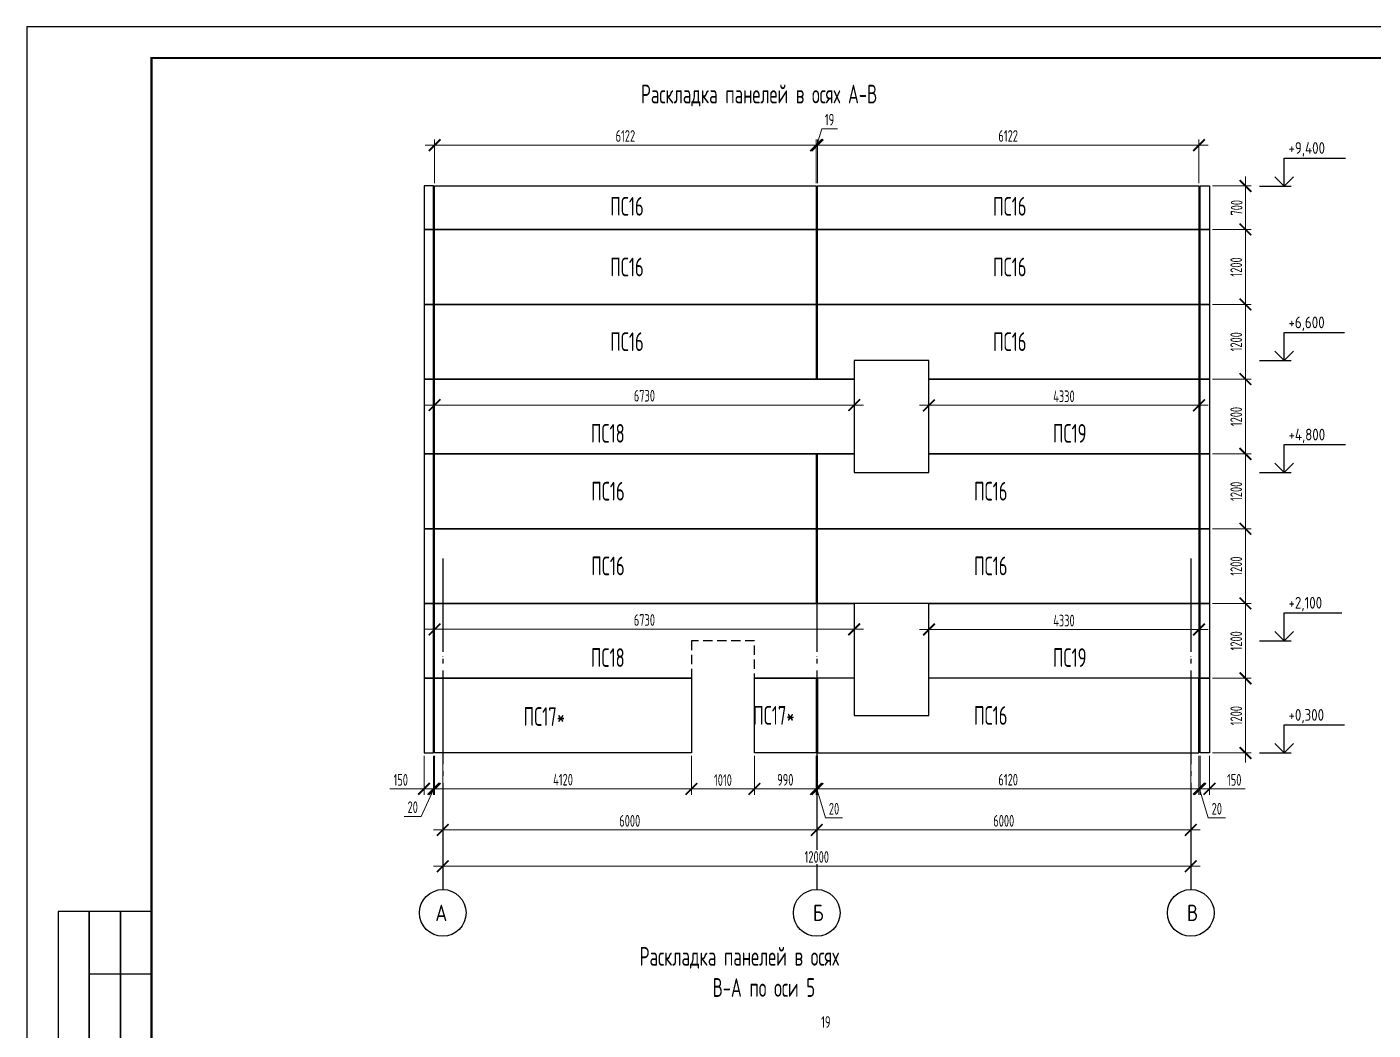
# Model space of a CAD drawing. Header units: millimetres. Extents: x 148937 to 2048786, y 870 to 351006.
# Drawn here: x 712485 to 734084, y 239839 to 255941 of the extents above; entities that cross this region are included whole.
import ezdxf
from ezdxf.enums import TextEntityAlignment as Align

# ---------------------------------------------------------------- set-up
doc = ezdxf.new("R2010")
doc.units = ezdxf.units.MM
doc.linetypes.add('_ШТР__2__1_', pattern=[3, 2, -1])
doc.linetypes.add('ГОСТ 2.303 5', pattern=[24, 20, -1.5, 1, -1.5])
doc.layers.add('PDF _Геометрия', color=7, linetype='Continuous')
doc.layers.add('PDF _Сплошная заливка', color=7, linetype='Continuous', true_color=0x007eff)
for name, color, linetype, lineweight in [('Оси', 72, 'Continuous', 9), ('Размер', 72, 'Continuous', 0), ('Текстовые примечания', 52, 'Continuous', 25)]:
    doc.layers.add(name, color=color, linetype=linetype, lineweight=lineweight)
doc.styles.add('_PP_Text Style', font='cs_gost2304.shx', dxfattribs={"width": 0.8})
doc.styles.add('М2.5', font='isocpeui.ttf', dxfattribs={"height": 2.5})
doc.styles.add('М3', font='isocpeui.ttf', dxfattribs={"height": 3})

# ---------------------------------------------------------------- blocks, each defined once
blk = doc.blocks.new('_ArchTick')
at = {"color": 0, "linetype": 'ByBlock', "const_width": 0.15}
blk.add_lwpolyline([(-0.5, -0.5), (0.5, 0.5)], dxfattribs=at)
blk = doc.blocks.new('*U433')
for points in [[(0, 0), (420, 0), (420, 297), (0, 297)], [(5, 90), (10, 90), (10, 155), (5, 155)], [(10, 90), (15, 90), (15, 155), (10, 155)], [(15, 90), (20, 90), (20, 155), (15, 155)]]:
    blk.add_lwpolyline(points, close=True)
at = {"const_width": 0.35}
blk.add_lwpolyline([(20, 5), (415, 5), (415, 292), (20, 292)], close=True, dxfattribs=at)
blk.add_lwpolyline([(10, 145), (20, 145)])
at = {"style": 'М2.5'}
for tag, height, p in [('ГРАФА_ЗАКАЗЧИК', 2.5, (300.05, 55)), ('ГРАФА_10Ф3-1', 2.5, (231, 32.5)), ('ГРАФА_13Ф3-1', 2.5, (286, 32.5)), ('ГРАФА_10Ф3-2', 2.5, (231, 27.5)), ('ГРАФА_13Ф3-2', 2.5, (286, 27.5)), ('ГРАФА_10Ф3-3', 2.5, (231, 22.5)), ('ГРАФА_13Ф3-3', 2.5, (286, 22.5)), ('ГРАФА_10Ф3-4', 2.5, (231, 17.5)), ('ГРАФА_13Ф3-4', 2.5, (286, 17.5)), ('ГРАФА_10Ф3-5', 2.5, (231, 12.5)), ('ГРАФА_13Ф3-5', 2.5, (286, 12.5)), ('ГРАФА_10Ф3-6', 2.5, (231, 7.5)), ('ГРАФА_13Ф3-6', 2.5, (286, 7.5)), ('СВОЙСТВА_2', 3, (375.57, 2.5)), ('ФОРМАТ', 3, (353.51, 2.5))]:
    blk.add_attdef(tag, text='', height=height, dxfattribs=at).set_placement(p, align=Align.MIDDLE_LEFT)
at = {"style": 'М3'}
for tag, p in [('ГРАФА_1Ф3', (355, 55)), ('ГРАФА_6Ф3', (372.5, 25)), ('ГРАФА_7Ф3', (388.5, 25)), ('ГРАФА_8Ф3', (406, 25))]:
    blk.add_attdef(tag, text='', height=3, dxfattribs=at).set_placement(p, align=Align.MIDDLE_CENTER)
at = {"lineweight": 30, "flags": 104}
for tag, height, p in [('ГРАФА_2Ф3', 2.4, (355, 42.5)), ('ГРАФА_3Ф3', 2.5, (330, 27.5)), ('ГРАФА_4Ф3', 2.5, (330, 12.5))]:
    blk.add_attdef(tag, text='', height=height, dxfattribs=at).set_placement(p, align=Align.MIDDLE_CENTER)

msp = doc.modelspace()

# ---------------------------------------------------------------- linework, layer by layer
at = {"layer": 'PDF _Геометрия', "color": 7, "lineweight": 30}
for p, q in [((718856.39027, 253387.48565), (718856.39027, 252689.06166)), ((719006.82005, 253387.48565), (718856.39027, 253387.48565)), ((719006.82005, 252689.06166), (719006.82005, 253387.48565)), ((719026.16288, 252689.06166), (719026.16288, 253387.48565)), ((719026.16288, 253387.48565), (725148.65507, 253387.48565)), ((725148.65507, 253387.48565), (725148.65507, 252689.06166)), ((725167.99527, 252689.06166), (725167.99527, 253387.48565)), ((725167.99527, 253387.48565), (731290.48747, 253387.48565)), ((731290.48747, 253387.48565), (731290.48747, 252689.06166)), ((731309.82809, 252689.06166), (731309.82809, 253387.48565)), ((731309.82809, 253387.48565), (731460.25787, 253387.48565)), ((731460.25787, 253387.48565), (731460.25787, 252689.06166)), ((718856.39027, 252689.06166), (719006.82005, 252689.06166)), ((718856.39027, 252689.0603), (718856.39027, 251487.77101)), ((719006.82005, 252689.0603), (718856.39027, 252689.0603)), ((719006.82005, 251487.77101), (719006.82005, 252689.0603)), ((725148.65507, 252689.06166), (719026.16288, 252689.06166)), ((719026.16288, 251487.77101), (719026.16288, 252689.0603)), ((719026.16288, 252689.0603), (725148.65507, 252689.0603)), ((725148.65507, 252689.0603), (725148.65507, 251487.77101)), ((731290.48747, 252689.06166), (725167.99527, 252689.06166)), ((725167.99527, 251487.77101), (725167.99527, 252689.0603)), ((725167.99527, 252689.0603), (731290.48747, 252689.0603)), ((731290.48747, 252689.0603), (731290.48747, 251487.77101)), ((731460.25787, 252689.06166), (731309.82809, 252689.06166)), ((731309.82809, 251487.77101), (731309.82809, 252689.0603)), ((731309.82809, 252689.0603), (731460.25787, 252689.0603)), ((731460.25787, 252689.0603), (731460.25787, 251487.77101)), ((718856.39027, 251487.77183), (718856.39027, 250286.48254)), ((719006.82005, 251487.77183), (718856.39027, 251487.77183)), ((718856.39027, 251487.77101), (719006.82005, 251487.77101)), ((719006.82005, 250286.48254), (719006.82005, 251487.77183)), ((719026.16288, 250286.48254), (719026.16288, 251487.77183)), ((719026.16288, 251487.77183), (725148.65507, 251487.77183)), ((725148.65507, 251487.77101), (719026.16288, 251487.77101)), ((725148.65507, 251487.77183), (725148.65507, 250286.48254)), ((725167.99307, 250286.48254), (725167.99307, 251487.77183)), ((725167.99307, 251487.77183), (731290.48526, 251487.77183)), ((731290.48747, 251487.77101), (725167.99527, 251487.77101)), ((731290.48526, 251487.77183), (731290.48526, 250286.48254)), ((731309.82809, 250286.48254), (731309.82809, 251487.77183)), ((731309.82809, 251487.77183), (731460.25787, 251487.77183)), ((731460.25787, 251487.77101), (731309.82809, 251487.77101)), ((731460.25787, 251487.77183), (731460.25787, 250286.48254)), ((726958.10677, 250587.34297), (725758.96651, 250587.34297)), ((725758.96651, 250587.34297), (725758.96651, 248786.48362)), ((726958.10677, 248786.48362), (726958.10677, 250587.34297)), ((718856.39027, 250286.48324), (718856.39027, 249087.34297)), ((719006.82005, 250286.48324), (718856.39027, 250286.48324)), ((718856.39027, 250286.48254), (719006.82005, 250286.48254)), ((719006.82005, 249087.34297), (719006.82005, 250286.48324)), ((719026.16012, 249087.34297), (719026.16012, 250286.48324)), ((719026.16012, 250286.48324), (725758.96721, 250286.48324)), ((725148.65507, 250286.48254), (719026.16288, 250286.48254)), ((725758.96721, 250286.48254), (725167.99307, 250286.48254)), ((725758.96721, 250286.48324), (725758.96721, 249087.34297)), ((731290.48526, 250286.48254), (726958.10747, 250286.48254)), ((726958.10978, 249087.34297), (726958.10978, 250286.48324)), ((726958.10978, 250286.48324), (731290.48747, 250286.48324)), ((731290.48747, 250286.48324), (731290.48747, 249087.34297)), ((731309.82809, 249087.34297), (731309.82809, 250286.48324)), ((731309.82809, 250286.48324), (731460.25787, 250286.48324)), ((731460.25787, 250286.48254), (731309.82809, 250286.48254)), ((731460.25787, 250286.48324), (731460.25787, 249087.34297)), ((718856.39027, 249087.3438), (718856.39027, 247886.0545)), ((719006.82005, 249087.3438), (718856.39027, 249087.3438)), ((718856.39027, 249087.34297), (719006.82005, 249087.34297)), ((719006.82005, 247886.0545), (719006.82005, 249087.3438)), ((725758.96721, 249087.34297), (719026.16012, 249087.34297)), ((719026.16288, 247886.0545), (719026.16288, 249087.3438)), ((719026.16288, 249087.3438), (725148.65507, 249087.3438)), ((725148.65507, 249087.3438), (725148.65507, 247886.0545)), ((725167.99237, 247886.05368), (725167.99237, 249087.34297)), ((725167.99237, 249087.34297), (725758.96651, 249087.34297)), ((726958.10677, 249087.34297), (731290.48446, 249087.34297)), ((731290.48747, 249087.34297), (726958.10978, 249087.34297)), ((731290.48446, 249087.34297), (731290.48446, 247886.05368)), ((731309.82809, 247886.0545), (731309.82809, 249087.3438)), ((731309.82809, 249087.3438), (731460.25787, 249087.3438)), ((731460.25787, 249087.34297), (731309.82809, 249087.34297)), ((731460.25787, 249087.3438), (731460.25787, 247886.0545)), ((725758.96651, 248786.48362), (726958.10677, 248786.48362)), ((718856.39027, 247886.0545), (719006.82005, 247886.0545)), ((718856.39027, 247886.05302), (718856.39027, 246686.91276)), ((719006.82005, 247886.05302), (718856.39027, 247886.05302)), ((719006.82005, 246686.91276), (719006.82005, 247886.05302)), ((725148.65507, 247886.0545), (719026.16288, 247886.0545)), ((719026.16288, 246686.91276), (719026.16288, 247886.05302)), ((719026.16288, 247886.05302), (725148.65507, 247886.05302)), ((725148.65507, 247886.05302), (725148.65507, 246686.91276)), ((731290.48446, 247886.05368), (725167.99237, 247886.05368)), ((725167.99527, 246686.91276), (725167.99527, 247886.05302)), ((725167.99527, 247886.05302), (731290.48747, 247886.05302)), ((731290.48747, 247886.05302), (731290.48747, 246686.91276)), ((731460.25787, 247886.0545), (731309.82809, 247886.0545)), ((731309.82809, 246686.91276), (731309.82809, 247886.05302)), ((731309.82809, 247886.05302), (731460.25787, 247886.05302)), ((731460.25787, 247886.05302), (731460.25787, 246686.91276)), ((718856.39027, 246686.91358), (718856.39027, 245485.62428)), ((719006.82005, 246686.91358), (718856.39027, 246686.91358)), ((718856.39027, 246686.91276), (719006.82005, 246686.91276)), ((719006.82005, 245485.62428), (719006.82005, 246686.91358)), ((719026.15903, 245485.62428), (719026.15903, 246686.91358)), ((719026.15903, 246686.91358), (725758.96641, 246686.91358)), ((725148.65507, 246686.91276), (719026.16288, 246686.91276)), ((731290.48747, 246686.91276), (725167.99527, 246686.91276)), ((725758.96641, 246686.91358), (725758.96641, 245485.62428)), ((726958.10677, 246686.91276), (725758.96651, 246686.91276)), ((725758.96651, 246686.91276), (725758.96651, 244886.0534)), ((726958.10677, 244886.0534), (726958.10677, 246686.91276)), ((726958.10978, 245485.62428), (726958.10978, 246686.91358)), ((726958.10978, 246686.91358), (731290.48747, 246686.91358)), ((731290.48747, 246686.91358), (731290.48747, 245485.62428)), ((731309.82809, 245485.62428), (731309.82809, 246686.91358)), ((731309.82809, 246686.91358), (731460.25787, 246686.91358)), ((731460.25787, 246686.91276), (731309.82809, 246686.91276)), ((731460.25787, 246686.91358), (731460.25787, 245485.62428)), ((718856.39027, 245485.62498), (718856.39027, 244286.48472)), ((719006.82005, 245485.62498), (718856.39027, 245485.62498)), ((718856.39027, 245485.62428), (719006.82005, 245485.62428)), ((719006.82005, 244286.48472), (719006.82005, 245485.62498)), ((719026.15903, 244286.48472), (719026.15903, 245485.62498)), ((719026.15903, 245485.62498), (723147.93512, 245485.62498)), ((723147.93512, 245485.62428), (719026.15903, 245485.62428)), ((723147.93512, 245485.62498), (723147.93512, 244286.48472)), ((725758.96641, 245485.62428), (724157.9637, 245485.62428)), ((724157.96751, 244286.48472), (724157.96751, 245485.62498)), ((724157.96751, 245485.62498), (725148.65507, 245485.62498)), ((725148.65507, 245485.62498), (725148.65507, 244286.48472)), ((725758.96941, 245485.62428), (725167.99527, 245485.62428)), ((725167.99527, 245485.62428), (725167.99527, 244286.48402)), ((731290.48747, 245485.62428), (726958.10978, 245485.62428)), ((731290.48747, 245485.62428), (726958.10978, 245485.62428)), ((731290.48747, 244286.48402), (731290.48747, 245485.62428)), ((731309.82809, 244286.48472), (731309.82809, 245485.62498)), ((731309.82809, 245485.62498), (731460.25787, 245485.62498)), ((731460.25787, 245485.62428), (731309.82809, 245485.62428)), ((731460.25787, 245485.62498), (731460.25787, 244286.48472)), ((725758.96651, 244886.0534), (726958.10677, 244886.0534)), ((718856.39027, 244286.48472), (719006.82005, 244286.48472)), ((723147.93512, 244286.48472), (719026.15903, 244286.48472)), ((725148.65507, 244286.48472), (724157.96751, 244286.48472)), ((725167.99527, 244286.48402), (731290.48747, 244286.48402)), ((731460.25787, 244286.48472), (731309.82809, 244286.48472))]:
    msp.add_line(p, q, dxfattribs=at)
at = {"layer": 'PDF _Геометрия', "color": 7, "lineweight": 5}
for p, q in [((719157.25071, 247408.97693), (719157.25071, 246074.44994)), ((725157.25071, 247408.97693), (725157.25071, 246074.44994)), ((731159.39743, 247408.97693), (731159.39743, 246074.44994)), ((719157.25071, 245835.90964), (719157.25071, 245838.05864)), ((725157.25071, 245835.90964), (725157.25071, 245838.05864)), ((731159.39743, 245835.90964), (731159.39743, 245838.05864)), ((719157.25071, 245595.22304), (719157.25071, 243674.01986)), ((725157.25071, 245595.22304), (725157.25071, 243674.01986)), ((731159.39743, 245595.22304), (731159.39743, 243674.01986)), ((731159.39743, 243435.48161), (731159.39743, 243437.6306))]:
    msp.add_line(p, q, dxfattribs=at)
at = {"layer": 'PDF _Геометрия', "color": 7, "linetype": '_ШТР__2__1_', "lineweight": 30, "ltscale": 75}
for p, q in [((724157.96628, 246085.19515), (723147.93771, 246085.19515)), ((723147.93771, 246085.19515), (723147.93771, 244286.48472)), ((724157.96628, 244286.48472), (724157.96628, 246085.19515))]:
    msp.add_line(p, q, dxfattribs=at)
at = {"layer": 'PDF _Геометрия', "color": 7, "lineweight": 9}
for p, q in [((725157.25071, 242973.44596), (725157.25071, 243252.81556)), ((725157.25071, 243252.81556), (725157.25071, 242973.44596))]:
    msp.add_line(p, q, dxfattribs=at)
at = {"layer": 'PDF _Сплошная заливка', "color": 7, "lineweight": 9, "transparency": 33554559}
for points in [[(725226.01581, 243136.77008), (725090.62901, 242969.14832), (725075.58603, 242986.3403)], [(725075.58778, 242986.33986), (725090.63076, 242969.14788), (725226.01756, 243136.76964)], [(725090.62796, 242969.14858), (725226.01476, 243136.77034), (725241.05774, 243119.57836)], [(725241.06036, 243119.5788), (725226.01738, 243136.77078), (725090.63058, 242969.14902)]]:
    msp.add_solid(points, dxfattribs=at)
at = {"layer": 'Оси', "color": 7, "linetype": 'ГОСТ 2.303 5', "lineweight": 25, "ltscale": 75}
for points in [[(719157.25071, 247408.97693), (719157.25071, 242470.20364)], [(725157.25071, 247408.97693), (725157.25071, 242470.20364)], [(731159.39743, 247408.97693), (731159.39743, 242470.20364)], [(719157.25071, 242470.20364), (719157.25071, 242095.20364)], [(725157.25071, 242470.20364), (725157.25071, 242095.20364)], [(731159.39743, 242470.20364), (731159.39743, 242095.20364)]]:
    msp.add_lwpolyline(points, dxfattribs=at)
at = {"layer": 'Оси', "color": 7, "linetype": 'Continuous', "lineweight": 25, "ltscale": 75}
for centre in [(719157.25071, 241720.20364), (725157.25071, 241720.20364), (731159.39743, 241720.20364)]:
    msp.add_circle(centre, 375, dxfattribs=at)
at = {"layer": 'Размер', "color": 7, "ltscale": 75}
for p, q in [((725158.32517, 254042.52932), (725237.29663, 254305.76751)), ((725237.29663, 254305.76751), (725488.45804, 254305.76751)), ((718876.16288, 254042.52932), (725298.65507, 254042.52932)), ((719026.16288, 253434.36065), (719026.16288, 254136.27932)), ((725148.65507, 254042.52932), (724961.15507, 254042.52932)), ((725017.99527, 254042.52932), (731440.48747, 254042.52932)), ((725148.65507, 253434.36065), (725148.65507, 254136.27932)), ((725148.65507, 253434.36065), (725148.65507, 254136.27932)), ((725148.65507, 254042.52932), (725167.99527, 254042.52932)), ((725148.65507, 254042.52932), (725167.99527, 254042.52932)), ((725167.99527, 253434.36065), (725167.99527, 254136.27932)), ((725167.99527, 253434.36065), (725167.99527, 254136.27932)), ((725167.99527, 254042.52932), (725355.49527, 254042.52932)), ((731290.48747, 253434.36065), (731290.48747, 254136.27932)), ((731507.13287, 253387.48565), (732130.00071, 253387.48565)), ((732036.25071, 252539.06166), (732036.25071, 253537.48565)), ((732036.25071, 251337.77183), (732036.25071, 252839.06166)), ((731507.13287, 252689.06166), (732130.00071, 252689.06166)), ((731507.13287, 252689.06166), (732130.00071, 252689.06166)), ((732036.25071, 250136.48324), (732036.25071, 251637.77183)), ((731507.13287, 251487.77183), (732130.00071, 251487.77183)), ((731507.13287, 251487.77183), (732130.00071, 251487.77183)), ((732036.25071, 248937.34297), (732036.25071, 250436.48324)), ((731507.13287, 250286.48324), (732130.00071, 250286.48324)), ((731507.13287, 250286.48324), (732130.00071, 250286.48324)), ((719026.16012, 249928.2248), (719026.16012, 249777.3498)), ((725758.96365, 249928.2248), (725758.96365, 249777.3498)), ((726958.10402, 249914.2248), (726958.10402, 249961.0998)), ((731290.48471, 249914.2248), (731290.48471, 249961.0998)), ((718876.16012, 249871.0998), (725908.96365, 249871.0998)), ((726808.10402, 249867.3498), (731440.48471, 249867.3498)), ((731507.13287, 249087.34297), (732130.00071, 249087.34297)), ((731507.13287, 249087.34297), (732130.00071, 249087.34297)), ((732036.25071, 247736.0545), (732036.25071, 249237.34297)), ((732036.25071, 246536.91358), (732036.25071, 248036.0545)), ((731507.13287, 247886.0545), (732130.00071, 247886.0545)), ((731507.13287, 247886.0545), (732130.00071, 247886.0545)), ((731507.13287, 246686.91358), (732130.00071, 246686.91358)), ((731507.13287, 246686.91358), (732130.00071, 246686.91358)), ((732036.25071, 245335.62428), (732036.25071, 246836.91358)), ((718876.16288, 246271.52932), (725908.96641, 246271.52932)), ((719026.16288, 246328.65432), (719026.16288, 246177.77932)), ((725758.96641, 246328.65432), (725758.96641, 246177.77932)), ((726808.10677, 246267.77932), (731440.48747, 246267.77932)), ((726958.10677, 246314.65432), (726958.10677, 246361.52932)), ((731290.48747, 246314.65432), (731290.48747, 246361.52932)), ((732036.25071, 244136.48472), (732036.25071, 245635.62428)), ((731507.13287, 245485.62428), (732130.00071, 245485.62428)), ((731507.13287, 245485.62428), (732130.00071, 245485.62428)), ((718856.39027, 244239.60972), (718856.39027, 243616.77932)), ((719006.82005, 244239.60972), (719006.82005, 243616.77932)), ((719006.82005, 244239.60972), (719006.82005, 243616.77932)), ((719026.15903, 244239.60972), (719026.15903, 243616.77932)), ((719026.15903, 244239.60972), (719026.15903, 243616.77932)), ((723147.93512, 244239.60972), (723147.93512, 243616.77932)), ((723147.93512, 244239.60972), (723147.93512, 243616.77932)), ((724157.96751, 244239.60972), (724157.96751, 243616.77932)), ((724157.96751, 244239.60972), (724157.96751, 243616.77932)), ((725148.65507, 244239.60972), (725148.65507, 243616.77932)), ((725148.65507, 244239.60972), (725148.65507, 243616.77932)), ((725167.99527, 244239.60972), (725167.99527, 243616.77932)), ((725167.99527, 244239.60972), (725167.99527, 243616.77932)), ((731290.48747, 244239.60902), (731290.48747, 243616.77932)), ((731290.48747, 244239.60902), (731290.48747, 243616.77932)), ((731309.82809, 244239.60972), (731309.82809, 243616.77932)), ((731309.82809, 244239.60972), (731309.82809, 243616.77932)), ((731460.25787, 244239.60972), (731460.25787, 243616.77932)), ((731507.13287, 244286.48472), (732130.00071, 244286.48472)), ((718307.00071, 243710.52932), (718856.39027, 243710.52932)), ((718706.39027, 243710.52932), (719156.82005, 243710.52932)), ((719016.48954, 243710.52932), (718812.42, 243268.52932)), ((719006.82005, 243710.52932), (718819.32005, 243710.52932)), ((718876.15903, 243710.52932), (723297.93512, 243710.52932)), ((719006.82005, 243710.52932), (719026.15903, 243710.52932)), ((719006.82005, 243710.52932), (719026.15903, 243710.52932)), ((719026.15903, 243710.52932), (719213.65903, 243710.52932)), ((722997.93512, 243710.52932), (724307.96751, 243710.52932)), ((724007.96751, 243710.52932), (725298.65507, 243710.52932)), ((725148.65507, 243710.52932), (724961.15507, 243710.52932)), ((725017.99527, 243710.52932), (731440.48747, 243710.52932)), ((725148.65507, 243710.52932), (725167.99527, 243710.52932)), ((725148.65507, 243710.52932), (725167.99527, 243710.52932)), ((725158.32517, 243710.52932), (725298.45466, 243243.43102)), ((725167.99527, 243710.52932), (725355.49527, 243710.52932)), ((731290.48747, 243710.52932), (731102.98747, 243710.52932)), ((731159.82809, 243710.52932), (731610.25787, 243710.52932)), ((731290.48747, 243710.52932), (731309.82809, 243710.52932)), ((731290.48747, 243710.52932), (731309.82809, 243710.52932)), ((731300.15778, 243710.52932), (731440.28727, 243243.43102)), ((731309.82809, 243710.52932), (731497.32809, 243710.52932)), ((732032.50071, 243710.52932), (731460.25787, 243710.52932)), ((718812.42, 243268.52932), (718538.67, 243268.52932)), ((725298.45466, 243243.43102), (725572.20466, 243243.43102)), ((731440.28727, 243243.43102), (731714.03727, 243243.43102)), ((719007.25071, 243051.62973), (725307.25071, 243051.62973)), ((719157.25071, 243006.08324), (719157.25071, 242957.87973)), ((719157.25071, 243004.75473), (719157.25071, 242376.45364)), ((725007.24734, 243051.62973), (731309.39743, 243051.62973)), ((725157.24734, 243098.50473), (725157.24734, 243145.37973)), ((725157.25071, 243098.50473), (725157.25071, 243145.37973)), ((731159.39743, 243098.50473), (731159.39743, 243145.37973)), ((731159.39743, 243004.75473), (731159.39743, 242376.45364)), ((719007.25071, 242470.20364), (731309.39743, 242470.20364))]:
    msp.add_line(p, q, dxfattribs=at)
at = {"layer": 'Размер', "color": 7, "linetype": 'Continuous', "lineweight": 25, "ltscale": 75}
for p, q in [((732689.39918, 253866.48472), (732689.39918, 253866.48472)), ((732689.3976, 251066.48472), (732689.3976, 251066.48472)), ((732689.3976, 249266.48472), (732689.3976, 249266.48472)), ((732689.39918, 246566.48472), (732689.39918, 246566.48472)), ((732689.39883, 244766.48472), (732689.39883, 244766.48472))]:
    msp.add_line(p, q, dxfattribs=at)
for points in [[(732659.39918, 253386.48472), (732659.39918, 253836.48472)], [(732659.39918, 253836.48472), (733640.96168, 253836.48472)], [(732259.82743, 253386.48472), (732771.89918, 253386.48472)], [(732659.39918, 253386.48472), (732509.39922, 253536.48468)], [(732659.39918, 253386.48472), (732809.39913, 253536.48468)], [(732659.3976, 250586.48472), (732659.3976, 251036.48472)], [(732659.3976, 251036.48472), (733626.8976, 251036.48472)], [(732259.82743, 250586.48472), (732771.8976, 250586.48472)], [(732659.3976, 250586.48472), (732509.39765, 250736.48468)], [(732659.3976, 250586.48472), (732809.39756, 250736.48468)], [(732659.3976, 248786.48472), (732659.3976, 249236.48472)], [(732659.3976, 249236.48472), (733640.9601, 249236.48472)], [(732659.3976, 248786.48472), (732509.39765, 248936.48468)], [(732659.3976, 248786.48472), (732809.39756, 248936.48468)], [(732259.82743, 248786.48472), (732771.8976, 248786.48472)], [(732659.39918, 246086.48472), (732659.39918, 246536.48472)], [(732659.39918, 246536.48472), (733584.71168, 246536.48472)], [(732659.39918, 246086.48472), (732509.39922, 246236.48468)], [(732659.39918, 246086.48472), (732809.39913, 246236.48468)], [(732259.82743, 246086.48472), (732771.89918, 246086.48472)], [(732659.39883, 244286.48472), (732659.39883, 244736.48472)], [(732659.39883, 244736.48472), (733626.89883, 244736.48472)], [(732659.39883, 244286.48472), (732509.39887, 244436.48468)], [(732659.39883, 244286.48472), (732809.39878, 244436.48468)], [(732259.82743, 244286.48472), (732771.89883, 244286.48472)]]:
    msp.add_lwpolyline(points, dxfattribs=at)

# ---------------------------------------------------------------- block references
at = {"layer": 'Размер', "color": 7, "ltscale": 75, "xscale": 187.5, "yscale": 187.5, "zscale": 187.5}
for p, rotation in [((719026.16288, 254042.52932), 180), ((725167.99527, 254042.52932), 180), ((725167.99527, 254042.52932), 180), ((732036.25071, 253387.48565), 90), ((732036.25071, 252689.06166), 90), ((732036.25071, 252689.06166), 270), ((732036.25071, 251487.77183), 90), ((732036.25071, 251487.77183), 270), ((732036.25071, 250286.48324), 90), ((732036.25071, 250286.48324), 270), ((719026.16012, 249871.0998), 180), ((726958.10402, 249867.3498), 180), ((732036.25071, 249087.34297), 90), ((732036.25071, 249087.34297), 270), ((732036.25071, 247886.0545), 90), ((732036.25071, 247886.0545), 270), ((732036.25071, 246686.91358), 90), ((732036.25071, 246686.91358), 270), ((719026.16288, 246271.52932), 180), ((726958.10677, 246267.77932), 180), ((732036.25071, 245485.62428), 90), ((732036.25071, 245485.62428), 270), ((732036.25071, 244286.48472), 270), ((718856.39027, 243710.52932), 180), ((719026.15903, 243710.52932), 180), ((719026.15903, 243710.52932), 180), ((723147.93512, 243710.52932), 180), ((724157.96751, 243710.52932), 180), ((719157.25071, 243051.62973), 180), ((725157.24734, 243051.62973), 180), ((719157.25071, 242470.20364), 180)]:
    msp.add_blockref('_ArchTick', p, dxfattribs=dict(at, rotation=rotation))
for p in [(725148.65507, 254042.52932), (725148.65507, 254042.52932), (731290.48747, 254042.52932), (725758.96365, 249871.0998), (731290.48471, 249867.3498), (725758.96641, 246271.52932), (731290.48747, 246267.77932), (719006.82005, 243710.52932), (719006.82005, 243710.52932), (723147.93512, 243710.52932), (724157.96751, 243710.52932), (725148.65507, 243710.52932), (731290.48747, 243710.52932), (725157.25071, 243051.62973), (731159.39743, 243051.62973), (731159.39743, 242470.20364)]:
    msp.add_blockref('_ArchTick', p, dxfattribs=at)

# ---------------------------------------------------------------- texts
at = {"layer": 'Оси', "color": 7, "linetype": 'Continuous', "lineweight": 25, "ltscale": 75, "char_height": 262.5, "attachment_point": 1, "style": '_PP_Text Style'}
for s, insert, width in [('\\f|b0|i0|c1|p0;\\W1.0000000000;\\T1.0000000000;\\o\\lА', (719038.50071, 241851.45364), 450), ('\\f|b0|i0|c1|p0;\\W1.0000000000;\\T1.0000000000;\\o\\lБ', (725095.68821, 241851.45364), 450), ('\\f|b0|i0|c1|p0;\\W1.0000000000;\\T1.0000000000;\\o\\lВ', (731097.83493, 241851.45364), 462.5)]:
    msp.add_mtext(s, dxfattribs=dict(at, insert=insert, width=width))
at = {"layer": 'Размер', "color": 7, "linetype": 'Continuous', "lineweight": 25, "ltscale": 75, "char_height": 187.5, "attachment_point": 1, "style": '_PP_Text Style'}
for s, insert, width in [('\\f|b0|i0|c1|p0;\\W1.0000000000;\\T1.0000000000;\\o\\l+9,400', (732726.89918, 254091.48472), 1205.3571429), ('\\f|b0|i0|c1|p0;\\W1.0000000000;\\T1.0000000000;\\o\\l+6,600', (732726.8976, 251291.48472), 1205.3571429), ('\\f|b0|i0|c1|p0;\\W1.0000000000;\\T1.0000000000;\\o\\l+4,800', (732726.8976, 249491.48472), 1205.3571429), ('\\f|b0|i0|c1|p0;\\W1.0000000000;\\T1.0000000000;\\o\\l+2,100', (732726.89918, 246791.48472), 1169.6428571), ('\\f|b0|i0|c1|p0;\\W1.0000000000;\\T1.0000000000;\\o\\l+0,300', (732726.89883, 244991.48472), 1205.3571429)]:
    msp.add_mtext(s, dxfattribs=dict(at, insert=insert, width=width))
at = {"layer": 'Размер', "color": 7, "ltscale": 75, "insert": (725303.88208, 239967.99806), "char_height": 187.5, "attachment_point": 5, "style": '_PP_Text Style', "bg_fill": 3, "box_fill_scale": 1.1, "bg_fill_color": 256, "bg_fill_true_color": 13158600, "bg_fill_transparency": 0}
msp.add_mtext('\\A1;19', dxfattribs=at)
at = {"layer": 'Текстовые примечания', "color": 7, "style": '_PP_Text Style', "width": 0.8}
for s, p in [('ПС16', (721843.3142, 252911.10774)), ('ПС16', (727985.1466, 252911.10774)), ('ПС16', (721843.3142, 251937.6716)), ('ПС16', (727985.1466, 251937.6716)), ('ПС16', (721843.3142, 250738.53067)), ('ПС16', (727985.1466, 250738.53067)), ('ПС18', (721532.44246, 249267.24208)), ('ПС19', (728946.4083, 249267.24208)), ('ПС16', (721538.15951, 248338.10112)), ('ПС16', (727679.9919, 248338.10112)), ('ПС16', (721538.15951, 247138.96019)), ('ПС16', (727679.9919, 247138.96019)), ('ПС18', (721532.44522, 245667.6716)), ('ПС19', (728946.41106, 245667.6716)), ('ПС17*', (720452.81302, 244721.53134)), ('ПС17*', (724136.5373, 244740.52901)), ('ПС16', (727679.9919, 244738.53146)), ('Раскладка панелей в осях', (722315.84783, 240872.1564)), ('В-А по оси 5', (723487.2764, 240372.1564))]:
    msp.add_text(s, height=300, dxfattribs=at).set_placement(p)

# ---------------------------------------------------------------- next in the draw order: texts
at = {"layer": 'Размер', "color": 7, "ltscale": 75, "char_height": 187.5, "attachment_point": 5, "style": '_PP_Text Style', "bg_fill": 3, "box_fill_scale": 1.1, "bg_fill_color": 256, "bg_fill_true_color": 13158600, "bg_fill_transparency": 0}
for s, insert in [('\\A1;19', (725362.87734, 254451.8182)), ('\\A1;6122', (722087.40897, 254190.41626)), ('\\A1;6122', (728229.24137, 254190.41626)), ('\\A1;6730', (722392.56188, 250021.03374)), ('\\A1;4330', (729124.29436, 250011.85805)), ('\\A1;6730', (722392.56464, 246421.46326)), ('\\A1;4330', (729124.29712, 246412.28757)), ('\\A1;150', (718483.25071, 243855.03757)), ('\\A1;4120', (721087.04708, 243858.41626)), ('\\A1;1010', (723652.95132, 243851.15432)), ('\\A1;990', (724653.31129, 243856.58001)), ('\\A1;6120', (728229.24137, 243858.41626)), ('\\A1;150', (731856.25071, 243855.03757)), ('\\A1;20', (718675.545, 243416.41626)), ('\\A1;20', (725435.32966, 243391.31795)), ('\\A1;20', (731577.16227, 243391.31795)), ('\\A1;6000', (722157.25071, 243197.68042)), ('\\A1;6000', (728158.32239, 243197.68042)), ('\\A1;12000', (725158.32407, 242618.09057))]:
    msp.add_mtext(s, dxfattribs=dict(at, insert=insert))
at = {"layer": 'Размер', "color": 7, "ltscale": 75, "char_height": 187.5, "attachment_point": 5, "rotation": 90, "style": '_PP_Text Style', "bg_fill": 3, "box_fill_scale": 1.1, "bg_fill_color": 256, "bg_fill_true_color": 13158600, "bg_fill_transparency": 0}
for s, insert in [('\\A1;700', (731895.62571, 253038.27366)), ('\\A1;1200', (731888.36377, 252088.41675)), ('\\A1;1200', (731888.36377, 250887.12753)), ('\\A1;1200', (731888.36377, 249686.9131)), ('\\A1;1200', (731888.36377, 248486.69874)), ('\\A1;1200', (731888.36377, 247286.48404)), ('\\A1;1200', (731888.36377, 246086.26893)), ('\\A1;1200', (731888.36377, 244886.0545))]:
    msp.add_mtext(s, dxfattribs=dict(at, insert=insert))

# ---------------------------------------------------------------- next in the draw order: block references
at = {"xscale": 100, "yscale": 100, "zscale": 100}
msp.add_blockref('*U433', (712485, 226241), dxfattribs=at)
at = {"layer": 'Размер', "color": 7, "ltscale": 75, "xscale": 187.5, "yscale": 187.5, "zscale": 187.5}
for p in [(725148.65507, 243710.52932), (731290.48747, 243710.52932), (731460.25787, 243710.52932)]:
    msp.add_blockref('_ArchTick', p, dxfattribs=at)
at = {"layer": 'Размер', "color": 7, "ltscale": 75, "xscale": 187.5, "yscale": 187.5, "zscale": 187.5, "rotation": 180}
for p in [(725167.99527, 243710.52932), (725167.99527, 243710.52932), (731309.82809, 243710.52932), (731309.82809, 243710.52932)]:
    msp.add_blockref('_ArchTick', p, dxfattribs=at)

# ---------------------------------------------------------------- next in the draw order: texts
at = {"layer": 'Текстовые примечания', "color": 7, "style": '_PP_Text Style', "width": 0.8}
msp.add_text('Раскладка панелей в осях А-В', height=300, dxfattribs=at).set_placement((722336.9655, 254713.59804))

doc.saveas('drawing.dxf')
